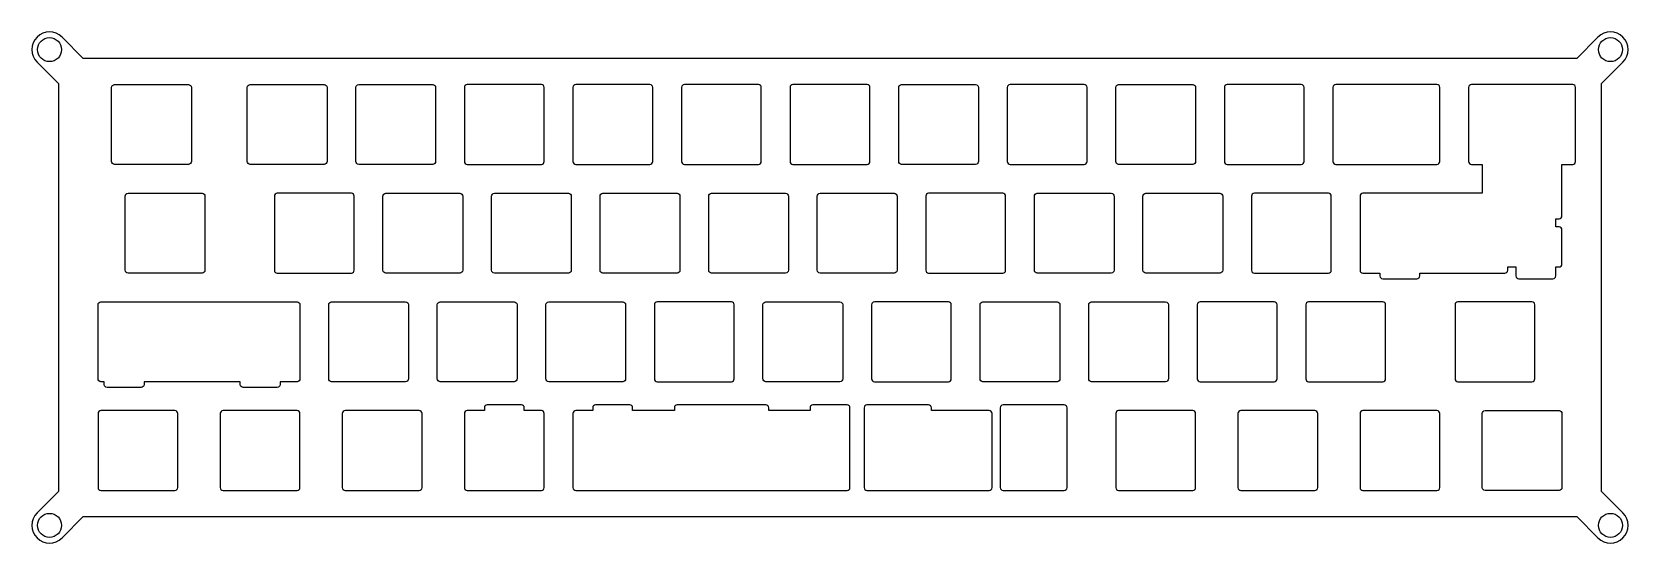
# Model space of a CAD drawing. Header units: millimetres. Extents: x -140 to 140, y -45 to 45.
import ezdxf

# ---------------------------------------------------------------- set-up
doc = ezdxf.new("R2010")
doc.units = ezdxf.units.MM
doc.header["$MEASUREMENT"] = 0

msp = doc.modelspace()

# ---------------------------------------------------------------- linework, layer by layer
for p, q in [((-131.02, 40.15), (-134.75, 43.88)), ((134.75, 43.88), (131.02, 40.15)), ((-139.13, 39.5), (-135.4, 35.77)), ((131.02, 40.15), (-131.02, 40.15)), ((135.4, 35.77), (139.13, 39.5)), ((-135.4, 35.77), (-135.4, -35.77)), ((135.4, -35.77), (135.4, 35.77)), ((-135.4, -35.77), (-139.13, -39.5)), ((139.13, -39.5), (135.4, -35.77)), ((-134.75, -43.88), (-131.02, -40.15)), ((-131.02, -40.15), (131.02, -40.15)), ((131.02, -40.15), (134.75, -43.88))]:
    msp.add_line(p, q)
for points in [[(-112.56, 35.58, -0.414214), (-112.06, 35.08), (-112.06, 22.07, -0.414214), (-112.56, 21.58), (-125.56, 21.58, -0.414214), (-126.06, 22.07), (-126.06, 35.08, -0.414214), (-125.56, 35.58)], [(-88.25, 35.08), (-88.25, 22.07, -0.414214), (-88.75, 21.58), (-101.75, 21.58, -0.414214), (-102.25, 22.07), (-102.25, 35.08, -0.414214), (-101.75, 35.58), (-88.75, 35.58, -0.414214)], [(-83.2, 35.08, -0.414214), (-82.7, 35.58), (-69.7, 35.58, -0.414214), (-69.2, 35.08), (-69.2, 22.07, -0.414214), (-69.7, 21.58), (-82.7, 21.58, -0.414214), (-83.2, 22.07)], [(-50.15, 22.07), (-50.15, 35.08, 0.414214), (-50.65, 35.58), (-63.65, 35.58, 0.414214), (-64.15, 35.08), (-64.15, 22.07, 0.414214), (-63.65, 21.58), (-50.65, 21.58, 0.414214)], [(-44.6, 35.58, 0.414214), (-45.1, 35.08), (-45.1, 22.07, 0.414214), (-44.6, 21.58), (-31.6, 21.58, 0.414214), (-31.1, 22.07), (-31.1, 35.08, 0.414214), (-31.6, 35.58)], [(-25.55, 21.58), (-12.55, 21.58, 0.414214), (-12.05, 22.07), (-12.05, 35.08, 0.414214), (-12.55, 35.58), (-25.55, 35.58, 0.414214), (-26.05, 35.08), (-26.05, 22.07, 0.414214)], [(7, 35.08, 0.414214), (6.5, 35.58), (-6.5, 35.58, 0.414214), (-7, 35.08), (-7, 22.07, 0.414214), (-6.5, 21.58), (6.5, 21.58, 0.414214), (7, 22.07)], [(12.05, 22.07), (12.05, 35.08, -0.414214), (12.55, 35.58), (25.55, 35.58, -0.414214), (26.05, 35.08), (26.05, 22.07, -0.414214), (25.55, 21.58), (12.55, 21.58, -0.414214)], [(44.6, 35.58), (31.6, 35.58, 0.414214), (31.1, 35.08), (31.1, 22.07, 0.414214), (31.6, 21.58), (44.6, 21.58, 0.414214), (45.1, 22.07), (45.1, 35.08, 0.414214)], [(63.65, 35.58, -0.414214), (64.15, 35.08), (64.15, 22.07, -0.414214), (63.65, 21.58), (50.65, 21.58, -0.414214), (50.15, 22.07), (50.15, 35.08, -0.414214), (50.65, 35.58)], [(69.7, 21.58), (82.7, 21.58, 0.414214), (83.2, 22.07), (83.2, 35.08, 0.414214), (82.7, 35.58), (69.7, 35.58, 0.414214), (69.2, 35.08), (69.2, 22.07, 0.414214)], [(107.01, 35.08, 0.414214), (106.51, 35.58), (88.75, 35.58, 0.414214), (88.25, 35.08), (88.25, 22.07, 0.414214), (88.75, 21.58), (106.51, 21.58, 0.414214), (107.01, 22.07)], [(127.94, 12.05, 0.414214), (128.44, 12.55), (128.44, 21.58), (130.32, 21.58, 0.414214), (130.82, 22.07), (130.82, 35.08, 0.414214), (130.32, 35.58), (112.56, 35.58, 0.414214), (112.06, 35.08), (112.06, 22.07, 0.414214), (112.56, 21.58), (114.44, 21.58), (114.44, 16.52), (93.51, 16.52, 0.414214), (93.01, 16.02), (93.01, 3.02, 0.414214), (93.51, 2.52), (96.48, 2.52), (96.48, 2.02, 0.414214), (96.98, 1.52), (102.98, 1.52, 0.414214), (103.48, 2.02), (103.48, 2.52), (118.42, 2.52, 0.414214), (118.92, 3.02), (118.92, 3.61), (120.36, 3.61), (120.36, 2.02, 0.414214), (120.86, 1.52), (126.86, 1.52, 0.414214), (127.36, 2.02), (127.36, 3.61), (127.94, 3.61, 0.414214), (128.44, 4.11), (128.44, 10.11, 0.414214), (127.94, 10.61), (127.36, 10.61), (127.36, 12.05)], [(-110.18, 16.52, -0.414214), (-109.68, 16.02), (-109.68, 3.02, -0.414214), (-110.18, 2.52), (-123.18, 2.52, -0.414214), (-123.68, 3.02), (-123.68, 16.02, -0.414214), (-123.18, 16.52)], [(-97.49, 3.02, 0.414214), (-96.99, 2.52), (-83.99, 2.52, 0.414214), (-83.49, 3.02), (-83.49, 16.02, 0.414214), (-83.99, 16.52), (-96.99, 16.52, 0.414214), (-97.49, 16.02)], [(-64.44, 16.02), (-64.44, 3.02, -0.414214), (-64.94, 2.52), (-77.94, 2.52, -0.414214), (-78.44, 3.02), (-78.44, 16.02, -0.414214), (-77.94, 16.52), (-64.94, 16.52, -0.414214)], [(-59.39, 16.02, -0.414214), (-58.89, 16.52), (-45.89, 16.52, -0.414214), (-45.39, 16.02), (-45.39, 3.02, -0.414214), (-45.89, 2.52), (-58.89, 2.52, -0.414214), (-59.39, 3.02)], [(-26.34, 16.02), (-26.34, 3.02, -0.414214), (-26.84, 2.52), (-39.84, 2.52, -0.414214), (-40.34, 3.02), (-40.34, 16.02, -0.414214), (-39.84, 16.52), (-26.84, 16.52, -0.414214)], [(-21.29, 3.02), (-21.29, 16.02, -0.414214), (-20.79, 16.52), (-7.79, 16.52, -0.414214), (-7.29, 16.02), (-7.29, 3.02, -0.414214), (-7.79, 2.52), (-20.79, 2.52, -0.414214)], [(-1.74, 2.52, -0.414214), (-2.24, 3.02), (-2.24, 16.02, -0.414214), (-1.74, 16.52), (11.26, 16.52, -0.414214), (11.76, 16.02), (11.76, 3.02, -0.414214), (11.26, 2.52)], [(16.81, 16.02), (16.81, 3.02, 0.414214), (17.31, 2.52), (30.31, 2.52, 0.414214), (30.81, 3.02), (30.81, 16.02, 0.414214), (30.31, 16.52), (17.31, 16.52, 0.414214)], [(35.86, 3.02), (35.86, 16.02, -0.414214), (36.36, 16.52), (49.36, 16.52, -0.414214), (49.86, 16.02), (49.86, 3.02, -0.414214), (49.36, 2.52), (36.36, 2.52, -0.414214)], [(55.41, 2.52, -0.414214), (54.91, 3.02), (54.91, 16.02, -0.414214), (55.41, 16.52), (68.41, 16.52, -0.414214), (68.91, 16.02), (68.91, 3.02, -0.414214), (68.41, 2.52)], [(87.96, 16.02, 0.414214), (87.46, 16.52), (74.46, 16.52, 0.414214), (73.96, 16.02), (73.96, 3.02, 0.414214), (74.46, 2.52), (87.46, 2.52, 0.414214), (87.96, 3.02)], [(-74.46, -16.52), (-87.46, -16.52, -0.414214), (-87.96, -16.02), (-87.96, -3.02, -0.414214), (-87.46, -2.52), (-74.46, -2.52, -0.414214), (-73.96, -3.02), (-73.96, -16.02, -0.414214)], [(-54.91, -16.02, -0.414214), (-55.41, -16.52), (-68.41, -16.52, -0.414214), (-68.91, -16.02), (-68.91, -3.02, -0.414214), (-68.41, -2.52), (-55.41, -2.52, -0.414214), (-54.91, -3.02)], [(-49.36, -2.52), (-36.36, -2.52, -0.414214), (-35.86, -3.02), (-35.86, -16.02, -0.414214), (-36.36, -16.52), (-49.36, -16.52, -0.414214), (-49.86, -16.02), (-49.86, -3.02, -0.414214)], [(-30.81, -3.02), (-30.81, -16.02, 0.414214), (-30.31, -16.52), (-17.31, -16.52, 0.414214), (-16.81, -16.02), (-16.81, -3.02, 0.414214), (-17.31, -2.52), (-30.31, -2.52, 0.414214)], [(-11.26, -16.52, -0.414214), (-11.76, -16.02), (-11.76, -3.02, -0.414214), (-11.26, -2.52), (1.74, -2.52, -0.414214), (2.24, -3.02), (2.24, -16.02, -0.414214), (1.74, -16.52)], [(20.79, -2.52), (7.79, -2.52, 0.414214), (7.29, -3.02), (7.29, -16.02, 0.414214), (7.79, -16.52), (20.79, -16.52, 0.414214), (21.29, -16.02), (21.29, -3.02, 0.414214)], [(26.84, -16.52, -0.414214), (26.34, -16.02), (26.34, -3.02, -0.414214), (26.84, -2.52), (39.84, -2.52, -0.414214), (40.34, -3.02), (40.34, -16.02, -0.414214), (39.84, -16.52)], [(59.39, -16.02, -0.414214), (58.89, -16.52), (45.89, -16.52, -0.414214), (45.39, -16.02), (45.39, -3.02, -0.414214), (45.89, -2.52), (58.89, -2.52, -0.414214), (59.39, -3.02)], [(77.94, -16.52, 0.414214), (78.44, -16.02), (78.44, -3.02, 0.414214), (77.94, -2.52), (64.94, -2.52, 0.414214), (64.44, -3.02), (64.44, -16.02, 0.414214), (64.94, -16.52)], [(97.49, -3.02, 0.414214), (96.99, -2.52), (83.99, -2.52, 0.414214), (83.49, -3.02), (83.49, -16.02, 0.414214), (83.99, -16.52), (96.99, -16.52, 0.414214), (97.49, -16.02)], [(123.18, -2.52), (110.18, -2.52, 0.414214), (109.68, -3.02), (109.68, -16.02, 0.414214), (110.18, -16.52), (123.18, -16.52, 0.414214), (123.68, -16.02), (123.68, -3.02, 0.414214)], [(-114.44, -35.08), (-114.44, -22.07, 0.414214), (-114.94, -21.58), (-127.94, -21.58, 0.414214), (-128.44, -22.07), (-128.44, -35.08, 0.414214), (-127.94, -35.58), (-114.94, -35.58, 0.414214)], [(-93.51, -35.58, 0.414214), (-93.01, -35.08), (-93.01, -22.07, 0.414214), (-93.51, -21.58), (-106.51, -21.58, 0.414214), (-107.01, -22.07), (-107.01, -35.08, 0.414214), (-106.51, -35.58)], [(-72.08, -21.58), (-85.08, -21.58, 0.414214), (-85.58, -22.07), (-85.58, -35.08, 0.414214), (-85.08, -35.58), (-72.08, -35.58, 0.414214), (-71.58, -35.08), (-71.58, -22.07, 0.414214)], [(-63.65, -35.58), (-50.65, -35.58, 0.414214), (-50.15, -35.08), (-50.15, -22.07, 0.414214), (-50.65, -21.58), (-53.65, -21.58), (-53.65, -21.07, 0.414214), (-54.15, -20.57), (-60.15, -20.57, 0.414214), (-60.65, -21.07), (-60.65, -21.58), (-63.65, -21.58, 0.414214), (-64.15, -22.07), (-64.15, -35.08, 0.414214)], [(-26.81, -20.57, 0.414214), (-27.31, -21.07), (-27.31, -21.58), (-34.63, -21.58), (-34.63, -21.07, 0.414214), (-35.13, -20.57), (-41.13, -20.57, 0.414214), (-41.63, -21.07), (-41.63, -21.58), (-44.6, -21.58, 0.414214), (-45.1, -22.07), (-45.1, -35.08, 0.414214), (-44.6, -35.58), (3, -35.58, 0.414214), (3.5, -35.08), (3.5, -21.07, 0.414214), (3, -20.57), (-3, -20.57, 0.414214), (-3.5, -21.07), (-3.5, -21.58), (-10.76, -21.58), (-10.76, -21.07, 0.414214), (-11.26, -20.57)], [(17.79, -21.58), (17.79, -21.07, 0.414214), (17.29, -20.57), (6.49, -20.57, 0.414214), (5.99, -21.07), (5.99, -35.08, 0.414214), (6.49, -35.58), (27.93, -35.58, 0.414214), (28.43, -35.08), (28.43, -22.07, 0.414214), (27.93, -21.58)], [(41.6, -21.07, 0.414214), (41.1, -20.57), (30.37, -20.57, 0.414214), (29.87, -21.07), (29.87, -35.08, 0.414214), (30.37, -35.58), (41.1, -35.58, 0.414214), (41.6, -35.08)], [(64.15, -35.08), (64.15, -22.07, 0.414214), (63.65, -21.58), (50.65, -21.58, 0.414214), (50.15, -22.07), (50.15, -35.08, 0.414214), (50.65, -35.58), (63.65, -35.58, 0.414214)], [(85.58, -22.07, 0.414214), (85.08, -21.58), (72.08, -21.58, 0.414214), (71.58, -22.07), (71.58, -35.08, 0.414214), (72.08, -35.58), (85.08, -35.58, 0.414214), (85.58, -35.08)], [(107.01, -22.07, 0.414214), (106.51, -21.58), (93.51, -21.58, 0.414214), (93.01, -22.07), (93.01, -35.08, 0.414214), (93.51, -35.58), (106.51, -35.58, 0.414214), (107.01, -35.08)], [(114.44, -35.08), (114.44, -22.07, -0.414214), (114.94, -21.58), (127.94, -21.58, -0.414214), (128.44, -22.07), (128.44, -35.08, -0.414214), (127.94, -35.58), (114.94, -35.58, -0.414214)]]:
    msp.add_lwpolyline(points, format="xyb", close=True)
at = {"linetype": 'Continuous'}
msp.add_lwpolyline([(-110.73, -2.52), (-93.51, -2.52, -0.414214), (-93.01, -3.02), (-93.01, -16.02, -0.414214), (-93.51, -16.52), (-96.48, -16.52), (-96.48, -17.02, -0.414214), (-96.98, -17.52), (-102.98, -17.52, -0.414214), (-103.48, -17.02), (-103.48, -16.52), (-120.36, -16.52), (-120.36, -17.02, -0.414214), (-120.86, -17.52), (-126.86, -17.52, -0.414214), (-127.36, -17.02), (-127.36, -16.52), (-127.94, -16.52, -0.414214), (-128.44, -16.02), (-128.44, -3.02, -0.414214), (-127.94, -2.52)], format="xyb", close=True, dxfattribs=at)
for centre in [(-136.94, 41.69), (136.94, 41.69), (-136.94, -41.69), (136.94, -41.69)]:
    msp.add_circle(centre, 2.1)
for centre, start, end in [((-136.94, 41.69), 45, 225), ((136.94, 41.69), -45, 135), ((-136.94, -41.69), 135, 315), ((136.94, -41.69), -135, 45)]:
    msp.add_arc(centre, 3.1, start, end)

doc.saveas('drawing.dxf')
